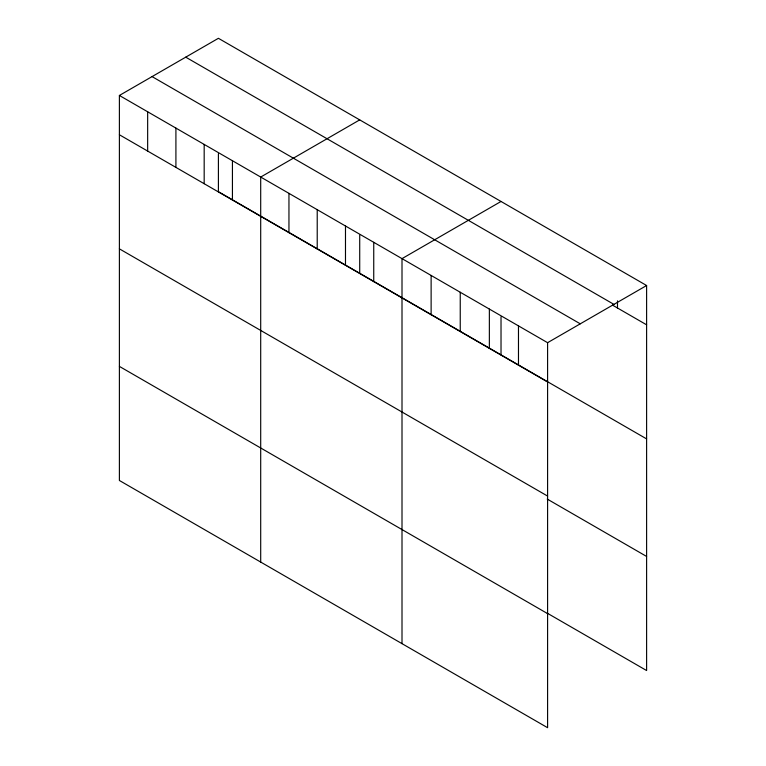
<?xml version="1.0" encoding="UTF-8"?>
<svg xmlns="http://www.w3.org/2000/svg" width="766" height="766" viewBox="0 0 766 766"><rect width="100%" height="100%" fill="white"/><g stroke="black" fill="none" stroke-linecap="round" stroke-linejoin="round"><path stroke-width="1.15" d="M119.391 95.463L547.594 342.689L547.594 727.7L119.391 480.483L119.391 95.463L218.406 38.3L646.609 285.517L646.609 670.537L547.211 613.145M359.714 119.879L260.699 177.051L260.699 562.062M501.021 201.468L402.006 258.63L402.006 643.641M547.594 342.689L646.609 285.517M185.736 57.163L613.93 304.38M612.474 305.107L646.609 324.813M152.07 76.6L580.264 323.817M646.609 438.899L218.406 191.682L218.406 153.65M119.391 134.759L547.594 381.975M119.391 248.845L547.594 496.071M547.211 499.059L646.609 556.442M119.391 366.397L547.594 613.614M617.492 300.856L617.492 307.999M518.477 325.876L518.477 365.171M501.021 316.818L501.021 354.85M489.359 309.062L489.359 348.358M460.242 292.258L460.242 331.544M431.124 275.444L431.124 314.74M373.741 242.315L373.741 281.61M359.714 235.239L359.714 273.261M345.485 225.999L345.485 265.295M317.22 209.683L317.22 248.979M288.954 193.367L288.954 232.663M232.433 160.736L232.433 200.022M204.177 144.42L204.177 183.706M175.912 128.104L175.912 167.39M147.656 111.779L147.656 151.074"/></g></svg>
